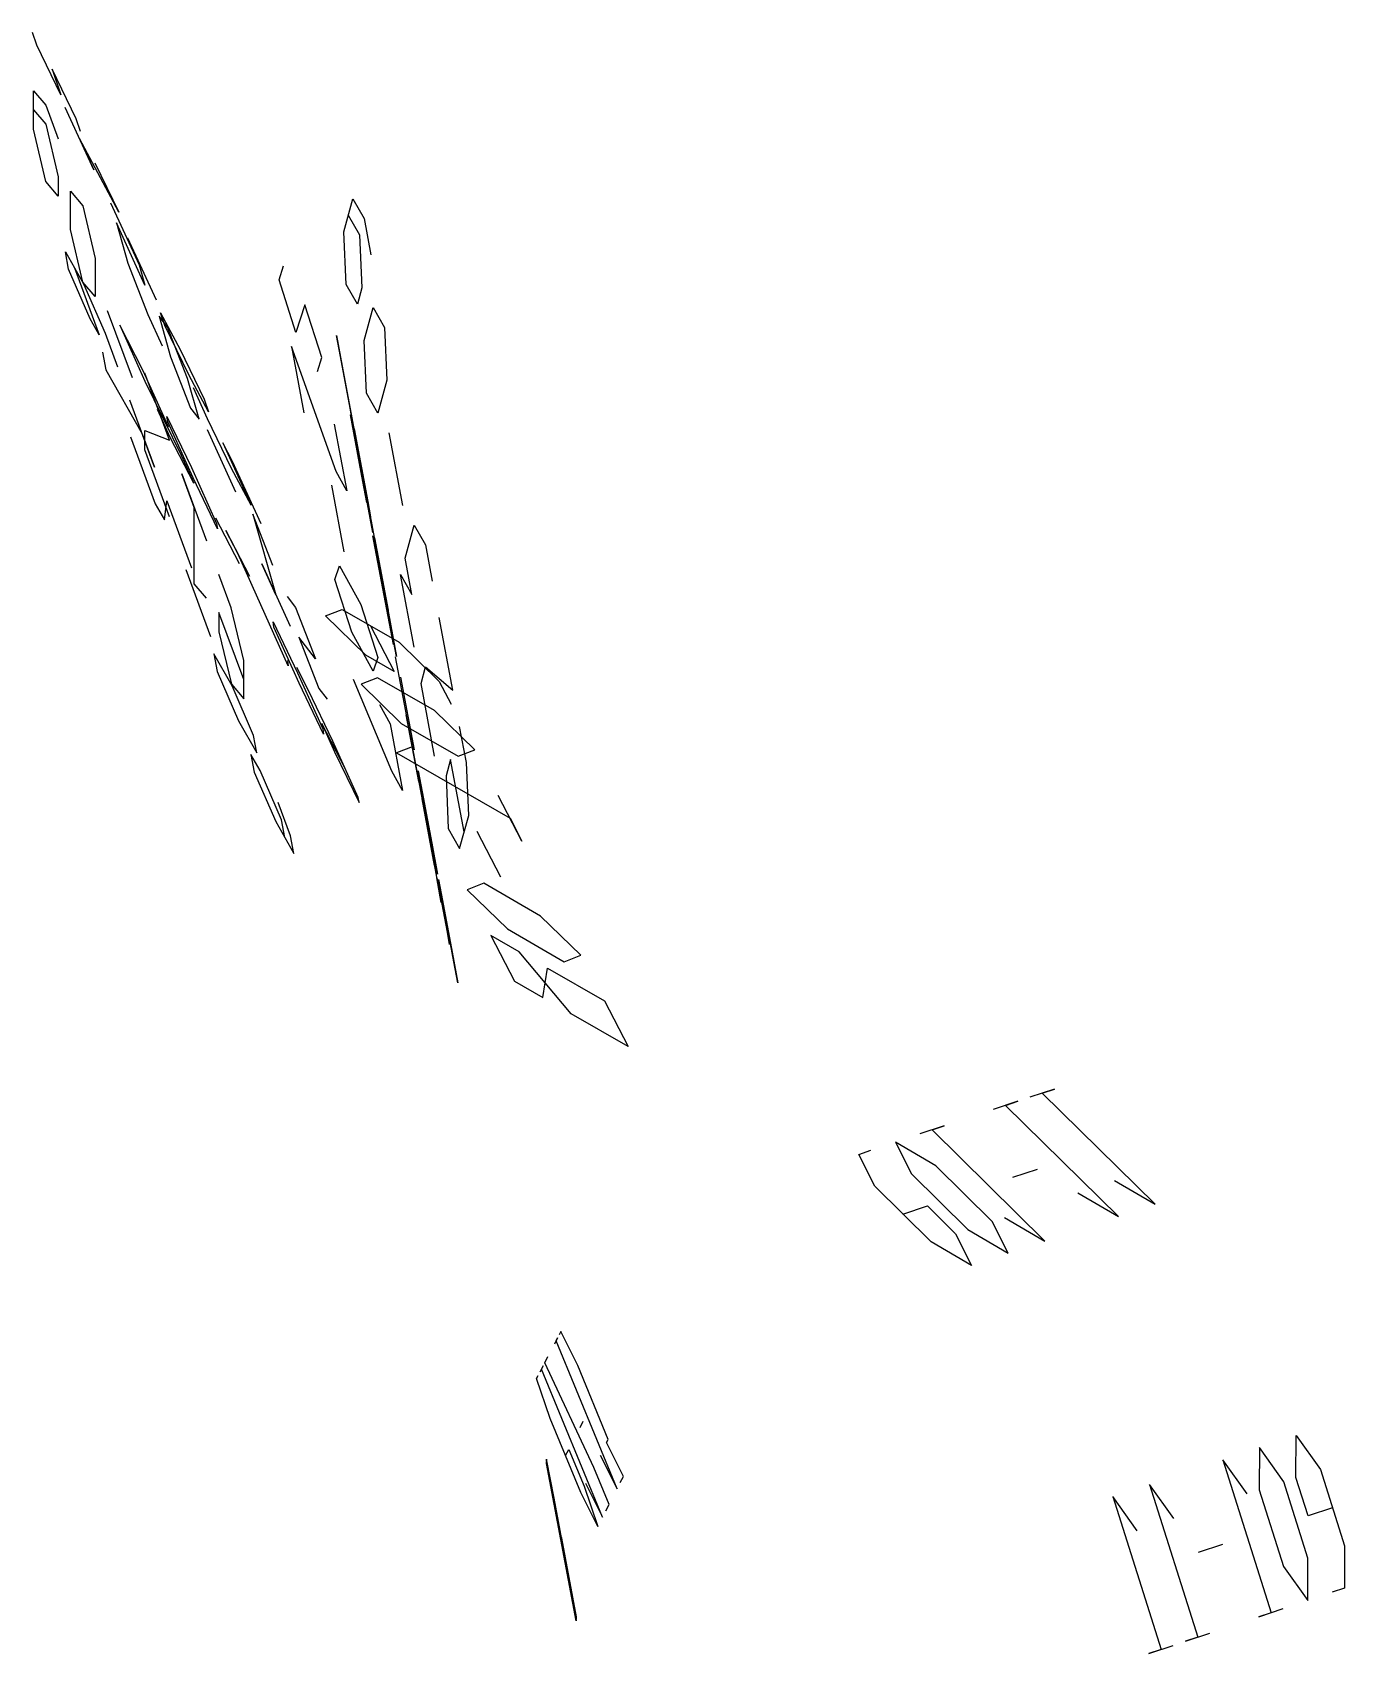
# Model space of a CAD drawing. Header units: metres. Extents: x -3.55 to 5.66, y -3.79 to 3.79.
# Drawn here: x 4.288 to 4.97, y 1.92 to 2.763 of the extents above; entities that cross this region are included whole.
import ezdxf

# ---------------------------------------------------------------- set-up
doc = ezdxf.new("R2010")
doc.units = ezdxf.units.M
doc.layers.add('PROFILES', color=30, linetype='CONTINUOUS')

msp = doc.modelspace()

# ---------------------------------------------------------------- linework, layer by layer
at = {"layer": 'PROFILES'}
for p, q in [((4.29012, 2.75624, 9.2061), (4.28782, 2.76286, 9.17748)), ((4.30261, 2.73048, 9.19915), (4.29012, 2.75624, 9.2061)), ((4.3105, 2.71795, 9.13495), (4.29801, 2.74371, 9.14191)), ((4.29801, 2.74371, 9.14191), (4.30261, 2.73048, 9.19915)), ((4.28835, 2.71266, 8.42071), (4.28832, 2.73253, 8.38408)), ((4.28832, 2.73253, 8.38408), (4.29474, 2.72504, 8.35632)), ((4.28833, 2.7226, 8.4024), (4.29475, 2.71511, 8.37463)), ((4.29474, 2.72504, 8.35632), (4.30117, 2.70763, 8.34687)), ((4.31971, 2.6915, 9.24943), (4.30491, 2.72387, 9.22777)), ((4.29475, 2.71511, 8.37463), (4.30119, 2.68776, 8.3835)), ((4.3128, 2.71134, 9.16357), (4.3105, 2.71795, 9.13495)), ((4.29479, 2.68531, 8.42957), (4.28835, 2.71266, 8.42071)), ((4.33269, 2.66939, 9.16745), (4.31231, 2.70769, 9.2386)), ((4.31231, 2.70769, 9.2386), (4.31971, 2.6915, 9.24943)), ((4.3202, 2.69515, 9.1744), (4.33269, 2.66939, 9.16745)), ((4.30121, 2.67783, 8.40181), (4.29479, 2.68531, 8.42957)), ((4.30119, 2.68776, 8.3835), (4.30121, 2.67783, 8.40181)), ((4.30764, 2.66041, 8.39236), (4.30761, 2.68028, 8.35573)), ((4.30761, 2.68028, 8.35573), (4.31403, 2.67279, 8.32797)), ((4.31403, 2.67279, 8.32797), (4.32047, 2.64544, 8.33683)), ((4.32845, 2.67437, 9.01751), (4.34324, 2.642, 9.03917)), ((4.44967, 2.6593, 7.0829), (4.45438, 2.67643, 7.04521)), ((4.45438, 2.67643, 7.04521), (4.46027, 2.66614, 7.01824)), ((4.34624, 2.6315, 9.02143), (4.33145, 2.66387, 8.99977)), ((4.33145, 2.66387, 8.99977), (4.33745, 2.64287, 8.96429)), ((4.45202, 2.66787, 7.06406), (4.45792, 2.65758, 7.03709)), ((4.46027, 2.66614, 7.01824), (4.46381, 2.64729, 7.01012)), ((4.31408, 2.63306, 8.40122), (4.30764, 2.66041, 8.39236)), ((4.33729, 2.65616, 9.22468), (4.35209, 2.62379, 9.24635)), ((4.45086, 2.63189, 7.09362), (4.44967, 2.6593, 7.0829)), ((4.45792, 2.65758, 7.03709), (4.45911, 2.63016, 7.04781)), ((4.30665, 2.63974, 8.52164), (4.30495, 2.64886, 8.54961)), ((4.30495, 2.64886, 8.54961), (4.31441, 2.63226, 8.58663)), ((4.31781, 2.61402, 8.53071), (4.30665, 2.63974, 8.52164)), ((4.30968, 2.64056, 8.56812), (4.32254, 2.60572, 8.54922)), ((4.32047, 2.64544, 8.33683), (4.32049, 2.62558, 8.37346)), ((4.33745, 2.64287, 8.96429), (4.34785, 2.61619, 8.95738)), ((4.34324, 2.642, 9.03917), (4.34624, 2.6315, 9.02143)), ((4.41603, 2.63433, 7.73763), (4.41836, 2.64154, 7.70916)), ((4.32049, 2.62558, 8.37346), (4.31408, 2.63306, 8.40122)), ((4.31441, 2.63226, 8.58663), (4.32558, 2.60654, 8.5957)), ((4.42481, 2.60691, 7.73141), (4.41603, 2.63433, 7.73763)), ((4.45675, 2.6216, 7.06665), (4.45086, 2.63189, 7.09362)), ((4.45911, 2.63016, 7.04781), (4.45675, 2.6216, 7.06665)), ((4.42948, 2.62132, 7.67446), (4.42481, 2.60691, 7.73141)), ((4.43827, 2.5939, 7.66824), (4.42948, 2.62132, 7.67446)), ((4.32254, 2.60572, 8.54922), (4.31781, 2.61402, 8.53071)), ((4.33977, 2.58326, 8.32679), (4.32691, 2.61809, 8.34569)), ((4.34785, 2.61619, 8.95738), (4.35525, 2.6, 8.96821)), ((4.35803, 2.60963, 9.06084), (4.35364, 2.61532, 9.03226)), ((4.35364, 2.61532, 9.03226), (4.35965, 2.59432, 8.99678)), ((4.35669, 2.61057, 9.30359), (4.35439, 2.61718, 9.27497)), ((4.35439, 2.61718, 9.27497), (4.36458, 2.59803, 9.23939)), ((4.4603, 2.60274, 7.05853), (4.465, 2.61987, 7.02084)), ((4.465, 2.61987, 7.02084), (4.4709, 2.60958, 6.99387)), ((4.32558, 2.60654, 8.5957), (4.33201, 2.58913, 8.58625)), ((4.34547, 2.58701, 10.05821), (4.3332, 2.61073, 10.09018)), ((4.3332, 2.61073, 10.09018), (4.34633, 2.58155, 10.11687)), ((4.36918, 2.58481, 9.29663), (4.35669, 2.61057, 9.30359)), ((4.36843, 2.58294, 9.05393), (4.35803, 2.60963, 9.06084)), ((4.44792, 2.5945, 7.1791), (4.44585, 2.60536, 7.20641)), ((4.44585, 2.60536, 7.20641), (4.44879, 2.58938, 7.24478)), ((4.4709, 2.60958, 6.99387), (4.47209, 2.58216, 7.00459)), ((4.32424, 2.5966, 8.52126), (4.32594, 2.58749, 8.49329)), ((4.36458, 2.59803, 9.23939), (4.37707, 2.57227, 9.23244)), ((4.44562, 2.53474, 7.73009), (4.42248, 2.5997, 7.75988)), ((4.42248, 2.5997, 7.75988), (4.42894, 2.56507, 7.78213)), ((4.44732, 2.59737, 7.2256), (4.4544, 2.55966, 7.20935)), ((4.46148, 2.57533, 7.06925), (4.4603, 2.60274, 7.05853)), ((4.32594, 2.58749, 8.49329), (4.34486, 2.55429, 8.56735)), ((4.35859, 2.55782, 10.08489), (4.34547, 2.58701, 10.05821)), ((4.35965, 2.59432, 8.99678), (4.37005, 2.56763, 8.98987)), ((4.43594, 2.58669, 7.69672), (4.43827, 2.5939, 7.66824)), ((4.45293, 2.56765, 7.19016), (4.44792, 2.5945, 7.1791)), ((4.44879, 2.58938, 7.24478), (4.4538, 2.56253, 7.25584)), ((4.35904, 2.55087, 8.26182), (4.34618, 2.5857, 8.28072)), ((4.34633, 2.58155, 10.11687), (4.36516, 2.54323, 10.09824)), ((4.37444, 2.56194, 9.01844), (4.36843, 2.58294, 9.05393)), ((4.37938, 2.56566, 9.26105), (4.36918, 2.58481, 9.29663)), ((4.47209, 2.58216, 7.00459), (4.46738, 2.56504, 7.04228)), ((4.35129, 2.53687, 8.5579), (4.33844, 2.57171, 8.5768)), ((4.37888, 2.56201, 9.33608), (4.37149, 2.5782, 9.32525)), ((4.37707, 2.57227, 9.23244), (4.37938, 2.56566, 9.26105)), ((4.46738, 2.56504, 7.04228), (4.46148, 2.57533, 7.06925)), ((4.35945, 2.55237, 10.14356), (4.35289, 2.56696, 10.13022)), ((4.35289, 2.56696, 10.13022), (4.35859, 2.55782, 10.08489)), ((4.35817, 2.56055, 10.05556), (4.35774, 2.56328, 10.02623)), ((4.35774, 2.56328, 10.02623), (4.37043, 2.53682, 10.02358)), ((4.37005, 2.56763, 8.98987), (4.37444, 2.56194, 9.01844)), ((4.39138, 2.53625, 9.32912), (4.37888, 2.56201, 9.33608)), ((4.4544, 2.55966, 7.20935), (4.45293, 2.56765, 7.19016)), ((4.45954, 2.52944, 7.60077), (4.45308, 2.56408, 7.57852)), ((4.45308, 2.56408, 7.57852), (4.45515, 2.55314, 7.56091)), ((4.4538, 2.56253, 7.25584), (4.45734, 2.54368, 7.24771)), ((4.34486, 2.55429, 8.56735), (4.35129, 2.53687, 8.5579)), ((4.34623, 2.54597, 8.35397), (4.34621, 2.55591, 8.33566)), ((4.34621, 2.55591, 8.33566), (4.35904, 2.55087, 8.26182)), ((4.37129, 2.53137, 10.08225), (4.35817, 2.56055, 10.05556)), ((4.39363, 2.52388, 9.06868), (4.37883, 2.55626, 9.04702)), ((4.44472, 2.55926, 7.69049), (4.45118, 2.52463, 7.71275)), ((4.455, 2.55679, 7.16285), (4.46208, 2.51908, 7.1466)), ((4.45515, 2.55314, 7.56091), (4.46459, 2.50303, 7.51919)), ((4.48036, 2.51704, 6.99906), (4.47328, 2.55475, 7.01531)), ((4.3388, 2.55265, 8.47439), (4.35166, 2.51781, 8.45549)), ((4.35909, 2.51114, 8.33507), (4.34623, 2.54597, 8.35397)), ((4.37172, 2.52864, 10.11158), (4.35945, 2.55237, 10.14356)), ((4.39187, 2.5399, 9.2541), (4.38677, 2.54947, 9.27189)), ((4.38677, 2.54947, 9.27189), (4.40157, 2.5171, 9.29355)), ((4.36516, 2.54323, 10.09824), (4.37172, 2.52864, 10.11158)), ((4.37043, 2.53682, 10.02358), (4.38356, 2.50764, 10.05027)), ((4.40157, 2.5171, 9.29355), (4.39138, 2.53625, 9.32912)), ((4.40666, 2.50753, 9.27576), (4.39187, 2.5399, 9.2541)), ((4.3719, 2.51603, 8.24291), (4.36547, 2.53345, 8.25236)), ((4.36547, 2.53345, 8.25236), (4.37833, 2.49861, 8.23346)), ((4.38398, 2.50491, 10.0796), (4.37129, 2.53137, 10.08225)), ((4.45118, 2.52463, 7.71275), (4.44562, 2.53474, 7.73009)), ((4.46161, 2.51851, 7.58316), (4.45954, 2.52944, 7.60077)), ((4.35639, 2.50952, 8.474), (4.35772, 2.51946, 8.54845)), ((4.35772, 2.51946, 8.54845), (4.37058, 2.48462, 8.52955)), ((4.44329, 2.52754, 7.75856), (4.44974, 2.49291, 7.78082)), ((4.46356, 2.51109, 7.16579), (4.46089, 2.52482, 7.23959)), ((4.46089, 2.52482, 7.23959), (4.46797, 2.48712, 7.22334)), ((4.35166, 2.51781, 8.45549), (4.35639, 2.50952, 8.474)), ((4.37195, 2.4763, 8.31617), (4.3719, 2.51603, 8.24291)), ((4.41282, 2.48583, 9.11892), (4.40242, 2.51251, 9.12583)), ((4.40242, 2.51251, 9.12583), (4.41443, 2.47051, 9.05486)), ((4.46208, 2.51908, 7.1466), (4.46356, 2.51109, 7.16579)), ((4.3954, 2.48664, 9.98896), (4.38313, 2.51037, 10.02094)), ((4.38356, 2.50764, 10.05027), (4.38398, 2.50491, 10.0796)), ((4.39454, 2.4921, 9.93029), (4.38841, 2.50396, 9.94628)), ((4.38841, 2.50396, 9.94628), (4.40067, 2.48024, 9.9143)), ((4.48155, 2.48962, 7.00978), (4.48625, 2.50675, 6.97209)), ((4.48625, 2.50675, 6.97209), (4.49215, 2.49646, 6.94512)), ((4.466, 2.49481, 7.62302), (4.46484, 2.5012, 7.59429)), ((4.46484, 2.5012, 7.59429), (4.46898, 2.47934, 7.55906)), ((4.46563, 2.50023, 7.13848), (4.47271, 2.46252, 7.12223)), ((4.4713, 2.46657, 7.61654), (4.466, 2.49481, 7.62302)), ((4.49215, 2.49646, 6.94512), (4.49569, 2.4776, 6.93699)), ((4.42079, 2.43373, 9.98366), (4.39454, 2.4921, 9.93029)), ((4.41443, 2.47051, 9.05486), (4.40703, 2.4867, 9.04403)), ((4.40703, 2.4867, 9.04403), (4.42182, 2.45433, 9.06569)), ((4.44508, 2.47849, 7.83776), (4.44741, 2.4857, 7.80929)), ((4.44741, 2.4857, 7.80929), (4.45853, 2.46548, 7.77459)), ((4.48509, 2.47077, 7.00165), (4.48155, 2.48962, 7.00978)), ((4.36755, 2.4838, 8.48307), (4.38041, 2.44896, 8.46417)), ((4.39119, 2.46378, 8.21456), (4.38476, 2.4812, 8.22401)), ((4.45387, 2.45107, 7.83154), (4.44508, 2.47849, 7.83776)), ((4.46898, 2.47934, 7.55906), (4.47428, 2.45109, 7.55257)), ((4.48628, 2.44335, 7.01237), (4.47919, 2.48106, 7.02862)), ((4.47919, 2.48106, 7.02862), (4.48509, 2.47077, 7.00165)), ((4.37836, 2.46882, 8.2884), (4.37195, 2.4763, 8.31617)), ((4.42021, 2.46964, 9.12975), (4.42461, 2.46395, 9.15832)), ((4.47271, 2.46252, 7.12223), (4.47064, 2.47338, 7.14954)), ((4.47064, 2.47338, 7.14954), (4.47418, 2.45453, 7.14141)), ((4.39764, 2.4265, 8.24174), (4.38478, 2.46133, 8.26064)), ((4.38478, 2.46133, 8.26064), (4.38479, 2.4514, 8.27895)), ((4.39763, 2.43643, 8.22343), (4.39119, 2.46378, 8.21456)), ((4.42461, 2.46395, 9.15832), (4.43501, 2.43727, 9.15141)), ((4.44023, 2.45964, 10.2162), (4.44886, 2.46299, 10.24417)), ((4.44886, 2.46299, 10.24417), (4.4784, 2.44596, 10.26813)), ((4.45853, 2.46548, 7.77459), (4.46732, 2.43806, 7.76837)), ((4.47544, 2.4447, 7.58131), (4.4713, 2.46657, 7.61654)), ((4.47505, 2.44941, 7.20709), (4.47151, 2.46826, 7.21521)), ((4.41337, 2.45378, 9.91166), (4.41294, 2.45651, 9.88232)), ((4.41294, 2.45651, 9.88232), (4.42564, 2.43005, 9.87968)), ((4.42649, 2.4246, 9.93834), (4.41337, 2.45378, 9.91166)), ((4.46113, 2.43926, 10.21219), (4.44023, 2.45964, 10.2162)), ((4.46363, 2.45448, 10.25615), (4.4759, 2.43075, 10.22418)), ((4.47418, 2.45453, 7.14141), (4.47712, 2.43855, 7.17978)), ((4.50632, 2.42104, 6.91261), (4.49923, 2.45875, 6.92887)), ((4.38479, 2.4514, 8.27895), (4.39124, 2.42405, 8.28782)), ((4.43501, 2.43727, 9.15141), (4.42622, 2.44864, 9.09426)), ((4.42622, 2.44864, 9.09426), (4.43662, 2.42195, 9.08735)), ((4.46499, 2.43085, 7.79685), (4.45387, 2.45107, 7.83154)), ((4.47428, 2.45109, 7.55257), (4.47544, 2.4447, 7.58131)), ((4.47712, 2.43855, 7.17978), (4.47505, 2.44941, 7.20709)), ((4.4784, 2.44596, 10.26813), (4.49929, 2.42559, 10.26413)), ((4.39157, 2.42325, 8.47323), (4.38211, 2.43985, 8.4362)), ((4.38211, 2.43985, 8.4362), (4.38381, 2.43073, 8.40824)), ((4.39765, 2.41656, 8.26005), (4.39763, 2.43643, 8.22343)), ((4.42036, 2.43646, 9.95433), (4.42079, 2.43373, 9.98366)), ((4.4759, 2.43075, 10.22418), (4.46113, 2.43926, 10.21219)), ((4.46732, 2.43806, 7.76837), (4.46499, 2.43085, 7.79685)), ((4.48305, 2.40369, 7.6323), (4.47659, 2.43832, 7.61005)), ((4.38381, 2.43073, 8.40824), (4.39497, 2.40501, 8.4173)), ((4.43134, 2.42092, 9.83435), (4.42521, 2.43278, 9.85034)), ((4.42564, 2.43005, 9.87968), (4.43876, 2.40087, 9.90636)), ((4.46726, 2.4274, 10.19621), (4.45863, 2.42405, 10.16824)), ((4.4968, 2.41037, 10.22017), (4.46726, 2.4274, 10.19621)), ((4.47919, 2.42768, 7.15247), (4.48628, 2.38998, 7.13622)), ((4.48982, 2.4245, 7.00425), (4.49217, 2.43306, 6.9854)), ((4.49217, 2.43306, 6.9854), (4.50632, 2.42104, 6.91261)), ((4.39124, 2.42405, 8.28782), (4.39765, 2.41656, 8.26005)), ((4.40273, 2.39753, 8.48229), (4.39157, 2.42325, 8.47323)), ((4.43919, 2.39814, 9.9357), (4.42649, 2.4246, 9.93834)), ((4.44404, 2.39446, 9.83171), (4.43134, 2.42092, 9.83435)), ((4.43662, 2.42195, 9.08735), (4.44101, 2.41627, 9.11593)), ((4.47468, 2.3789, 7.83022), (4.45476, 2.42655, 7.87114)), ((4.45863, 2.42405, 10.16824), (4.47953, 2.40367, 10.16423)), ((4.4969, 2.38679, 6.988), (4.48982, 2.4245, 7.00425)), ((4.49929, 2.42559, 10.26413), (4.50543, 2.41373, 10.24814)), ((4.46822, 2.41353, 7.80797), (4.47378, 2.40343, 7.79062)), ((4.5177, 2.39, 10.21616), (4.4968, 2.41037, 10.22017)), ((4.39497, 2.40501, 8.4173), (4.40443, 2.38841, 8.45433)), ((4.4506, 2.37987, 9.84505), (4.43833, 2.4036, 9.87703)), ((4.43833, 2.4036, 9.87703), (4.44489, 2.38901, 9.89037)), ((4.47378, 2.40343, 7.79062), (4.48024, 2.36879, 7.81288)), ((4.47953, 2.40367, 10.16423), (4.50906, 2.38665, 10.18819)), ((4.48859, 2.37361, 7.7009), (4.48214, 2.40824, 7.67865)), ((4.48214, 2.40824, 7.67865), (4.48421, 2.3973, 7.66104)), ((4.5134, 2.38334, 6.89636), (4.50986, 2.40219, 6.90449)), ((4.40443, 2.38841, 8.45433), (4.40273, 2.39753, 8.48229)), ((4.43876, 2.40087, 9.90636), (4.43919, 2.39814, 9.9357)), ((4.45716, 2.36528, 9.8584), (4.44404, 2.39446, 9.83171)), ((4.48421, 2.3973, 7.66104), (4.49688, 2.32988, 7.63045)), ((4.40613, 2.37929, 8.42636), (4.4014, 2.38759, 8.40785)), ((4.4014, 2.38759, 8.40785), (4.4031, 2.37847, 8.37989)), ((4.44489, 2.38901, 9.89037), (4.45759, 2.36255, 9.88773)), ((4.48567, 2.39181, 10.14824), (4.47703, 2.38846, 10.12027)), ((4.47703, 2.38846, 10.12027), (4.5361, 2.35441, 10.16819)), ((4.50515, 2.38506, 6.94218), (4.5028, 2.3765, 6.96103)), ((4.51224, 2.34735, 6.92593), (4.50515, 2.38506, 6.94218)), ((4.50906, 2.38665, 10.18819), (4.5177, 2.39, 10.21616)), ((4.4031, 2.37847, 8.37989), (4.41426, 2.35276, 8.38895)), ((4.41729, 2.35358, 8.43543), (4.40613, 2.37929, 8.42636)), ((4.48024, 2.36879, 7.81288), (4.47468, 2.3789, 7.83022)), ((4.49129, 2.36313, 7.14728), (4.48835, 2.37911, 7.10891)), ((4.48835, 2.37911, 7.10891), (4.49042, 2.36825, 7.0816)), ((4.5028, 2.3765, 6.96103), (4.50399, 2.34908, 6.97175)), ((4.51459, 2.35592, 6.90708), (4.5134, 2.38334, 6.89636)), ((4.49042, 2.36825, 7.0816), (4.49543, 2.34141, 7.09266)), ((4.42202, 2.34528, 8.45394), (4.41559, 2.3627, 8.46339)), ((4.45759, 2.36255, 9.88773), (4.45716, 2.36528, 9.8584)), ((4.49688, 2.32988, 7.63045), (4.49042, 2.36451, 7.6082)), ((4.49631, 2.33629, 7.15834), (4.49129, 2.36313, 7.14728)), ((4.54223, 2.34254, 10.1522), (4.52996, 2.36627, 10.18418)), ((4.41426, 2.35276, 8.38895), (4.42372, 2.33616, 8.42598)), ((4.41899, 2.34446, 8.40746), (4.41729, 2.35358, 8.43543)), ((4.50988, 2.33879, 6.94478), (4.51459, 2.35592, 6.90708)), ((4.5361, 2.35441, 10.16819), (4.54223, 2.34254, 10.1522)), ((4.42372, 2.33616, 8.42598), (4.42202, 2.34528, 8.45394)), ((4.49389, 2.34536, 7.69442), (4.49505, 2.33897, 7.72316)), ((4.50399, 2.34908, 6.97175), (4.50988, 2.33879, 6.94478)), ((4.51883, 2.34771, 10.11225), (4.5311, 2.32398, 10.08027)), ((4.49505, 2.33897, 7.72316), (4.50035, 2.31073, 7.71667)), ((4.49543, 2.34141, 7.09266), (4.49838, 2.32542, 7.13103)), ((4.49838, 2.32542, 7.13103), (4.49631, 2.33629, 7.15834)), ((4.50035, 2.31073, 7.71667), (4.49803, 2.3235, 7.65919)), ((4.49803, 2.3235, 7.65919), (4.50333, 2.29525, 7.6527)), ((4.50045, 2.31456, 7.10372), (4.49898, 2.32255, 7.08454)), ((4.49898, 2.32255, 7.08454), (4.50105, 2.31169, 7.05723)), ((4.52247, 2.32063, 10.0523), (4.51384, 2.31728, 10.02433)), ((4.51384, 2.31728, 10.02433), (4.53473, 2.2969, 10.02032)), ((4.552, 2.3036, 10.07626), (4.52247, 2.32063, 10.0523)), ((4.50546, 2.28772, 7.11478), (4.50045, 2.31456, 7.10372)), ((4.50105, 2.31169, 7.05723), (4.50606, 2.28485, 7.06829)), ((4.5729, 2.28323, 10.07225), (4.552, 2.3036, 10.07626)), ((4.50333, 2.29525, 7.6527), (4.50449, 2.28886, 7.68144)), ((4.50693, 2.27973, 7.13396), (4.50339, 2.29858, 7.14209)), ((4.5261, 2.29355, 9.99235), (4.53837, 2.26982, 9.96037)), ((4.54087, 2.28504, 10.00433), (4.5261, 2.29355, 9.99235)), ((4.53473, 2.2969, 10.02032), (4.56427, 2.27988, 10.04428)), ((4.50753, 2.27685, 7.08747), (4.50546, 2.28772, 7.11478)), ((4.50606, 2.28485, 7.06829), (4.509, 2.26886, 7.10665)), ((4.5679, 2.2528, 9.98433), (4.54087, 2.28504, 10.00433)), ((4.509, 2.26886, 7.10665), (4.50693, 2.27973, 7.13396)), ((4.55314, 2.26131, 9.97235), (4.55563, 2.27652, 10.01631)), ((4.55563, 2.27652, 10.01631), (4.58517, 2.2595, 10.04027)), ((4.56427, 2.27988, 10.04428), (4.5729, 2.28323, 10.07225)), ((4.53837, 2.26982, 9.96037), (4.55314, 2.26131, 9.97235)), ((4.58517, 2.2595, 10.04027), (4.59743, 2.23577, 10.00829)), ((4.59743, 2.23577, 10.00829), (4.5679, 2.2528, 9.98433)), ((4.81902, 2.21371, 10.45415), (4.80631, 2.20947, 10.4147)), ((4.81266, 2.21159, 10.43443), (4.81902, 2.21371, 10.45415)), ((4.87135, 2.1538, 10.42174), (4.81266, 2.21159, 10.43443)), ((4.79995, 2.20734, 10.39497), (4.78724, 2.2031, 10.35552)), ((4.7936, 2.20522, 10.37525), (4.79995, 2.20734, 10.39497)), ((4.85228, 2.14744, 10.36256), (4.7936, 2.20522, 10.37525)), ((4.76182, 2.19461, 10.27662), (4.74911, 2.19036, 10.23716)), ((4.75546, 2.19248, 10.25689), (4.76182, 2.19461, 10.27662)), ((4.81415, 2.1347, 10.2442), (4.75546, 2.19248, 10.25689)), ((4.75742, 2.17379, 10.21426), (4.7364, 2.18612, 10.19771)), ((4.7364, 2.18612, 10.19771), (4.74471, 2.16955, 10.17481)), ((4.71733, 2.17975, 10.13853), (4.72368, 2.18187, 10.15826)), ((4.72564, 2.16318, 10.11563), (4.71733, 2.17975, 10.13853)), ((4.74471, 2.16955, 10.17481), (4.77406, 2.14065, 10.16847)), ((4.78677, 2.1449, 10.20792), (4.75742, 2.17379, 10.21426)), ((4.79752, 2.16784, 10.29), (4.81023, 2.17208, 10.32945)), ((4.85032, 2.16613, 10.40518), (4.87135, 2.1538, 10.42174)), ((4.75499, 2.13428, 10.10929), (4.72564, 2.16318, 10.11563)), ((4.83126, 2.15976, 10.346), (4.85228, 2.14744, 10.36256)), ((4.74032, 2.14873, 10.11246), (4.75303, 2.15298, 10.15191)), ((4.75303, 2.15298, 10.15191), (4.7677, 2.13853, 10.14874)), ((4.77406, 2.14065, 10.16847), (4.79508, 2.12833, 10.18502)), ((4.79508, 2.12833, 10.18502), (4.78677, 2.1449, 10.20792)), ((4.79312, 2.14702, 10.22765), (4.81415, 2.1347, 10.2442)), ((4.77602, 2.12196, 10.12584), (4.75499, 2.13428, 10.10929)), ((4.7677, 2.13853, 10.14874), (4.77602, 2.12196, 10.12584)), ((4.56082, 2.08441, 8.8986), (4.55914, 2.08116, 8.85709)), ((4.55998, 2.08279, 8.87785), (4.56082, 2.08441, 8.8986)), ((4.59173, 2.00589, 8.88259), (4.55998, 2.08279, 8.87785)), ((4.5625, 2.08767, 8.9401), (4.56166, 2.08604, 8.91935)), ((4.57127, 2.07007, 8.96204), (4.5625, 2.08767, 8.9401)), ((4.5541, 2.0714, 8.73258), (4.55578, 2.07465, 8.77408)), ((4.5499, 2.06327, 8.62881), (4.55074, 2.06489, 8.64957)), ((4.55326, 2.06977, 8.71182), (4.55158, 2.06652, 8.67032)), ((4.55242, 2.06815, 8.69107), (4.55326, 2.06977, 8.71182)), ((4.58417, 1.99125, 8.69581), (4.55242, 2.06815, 8.69107)), ((4.57959, 2.01698, 8.77764), (4.5541, 2.0714, 8.73258)), ((4.58715, 2.03162, 8.96441), (4.57127, 2.07007, 8.96204)), ((4.557, 2.04242, 8.60925), (4.5499, 2.06327, 8.62881)), ((4.57287, 2.00397, 8.61162), (4.557, 2.04242, 8.60925)), ((4.57249, 2.03783, 8.79721), (4.57417, 2.04108, 8.83871)), ((4.58631, 2.02999, 8.94366), (4.58715, 2.03162, 8.96441)), ((4.94461, 2.01173, 10.39142), (4.94468, 2.03372, 10.41103)), ((4.94468, 2.03372, 10.41103), (4.95732, 2.01598, 10.43087)), ((4.56494, 2.02319, 8.61043), (4.56662, 2.02644, 8.65194)), ((4.56662, 2.02644, 8.65194), (4.57455, 2.00722, 8.65312)), ((4.58295, 2.02349, 8.86065), (4.59173, 2.00589, 8.88259)), ((4.59509, 2.01239, 8.9656), (4.58631, 2.02999, 8.94366)), ((4.92562, 2.02735, 10.35185), (4.92554, 2.00536, 10.33224)), ((4.93825, 2.00961, 10.37169), (4.92562, 2.02735, 10.35185)), ((4.55895, 2.00102, 7.27077), (4.55511, 2.02135, 7.29175)), ((4.55511, 2.02135, 7.29175), (4.55511, 2.0212, 7.31259)), ((4.56662, 1.95933, 7.37465), (4.55511, 2.02106, 7.33342)), ((4.55511, 2.02106, 7.33342), (4.55511, 2.02076, 7.37508)), ((4.55511, 2.02047, 7.41675), (4.55511, 2.02061, 7.39592)), ((4.55895, 1.99984, 7.43744), (4.55511, 2.02047, 7.41675)), ((4.55511, 2.01943, 7.56258), (4.55511, 2.01973, 7.52091)), ((4.57045, 1.93767, 7.54116), (4.55511, 2.01958, 7.54175)), ((4.55511, 2.01958, 7.54175), (4.55511, 2.01943, 7.56258)), ((4.55511, 2.01899, 7.62508), (4.55511, 2.01928, 7.58341)), ((4.57045, 1.93723, 7.60366), (4.55511, 2.01913, 7.60425)), ((4.55511, 2.01913, 7.60425), (4.55511, 2.01899, 7.62508)), ((4.58753, 1.99775, 8.77882), (4.57959, 2.01698, 8.77764)), ((4.91918, 2.00324, 10.31251), (4.90655, 2.02098, 10.29267)), ((4.90655, 2.02098, 10.29267), (4.93167, 1.94152, 10.29313)), ((4.95732, 2.01598, 10.43087), (4.96988, 1.97625, 10.4311)), ((4.57455, 2.00722, 8.65312), (4.58165, 1.98637, 8.63355)), ((4.57539, 2.00885, 8.67387), (4.58417, 1.99125, 8.69581)), ((4.59341, 2.00914, 8.92409), (4.59509, 2.01239, 8.9656)), ((4.88105, 1.9905, 10.19416), (4.86841, 2.00824, 10.17432)), ((4.86841, 2.00824, 10.17432), (4.89354, 1.92879, 10.17477)), ((4.92554, 2.00536, 10.33224), (4.9381, 1.96563, 10.33247)), ((4.95081, 1.96988, 10.37192), (4.93825, 2.00961, 10.37169)), ((4.95089, 1.99187, 10.39153), (4.94461, 2.01173, 10.39142)), ((4.56662, 1.96007, 7.27048), (4.55895, 2.00102, 7.27077)), ((4.56662, 1.95889, 7.43715), (4.55895, 1.99984, 7.43744)), ((4.58165, 1.98637, 8.63355), (4.57287, 2.00397, 8.61162)), ((4.58585, 1.9945, 8.73732), (4.58753, 1.99775, 8.77882)), ((4.86198, 1.98413, 10.13498), (4.84935, 2.00187, 10.11514)), ((4.84935, 2.00187, 10.11514), (4.87447, 1.92242, 10.11559)), ((4.9636, 1.99611, 10.43099), (4.95089, 1.99187, 10.39153)), ((4.56278, 1.98055, 7.27063), (4.56278, 1.98025, 7.31229)), ((4.56278, 1.98025, 7.31229), (4.56662, 1.95977, 7.31215)), ((4.56278, 1.97922, 7.45812), (4.56278, 1.97892, 7.49979)), ((4.9064, 1.97701, 10.25345), (4.89369, 1.97276, 10.214)), ((4.96988, 1.97625, 10.4311), (4.9698, 1.95426, 10.41149)), ((4.9381, 1.96563, 10.33247), (4.95074, 1.94789, 10.35231)), ((4.95074, 1.94789, 10.35231), (4.95081, 1.96988, 10.37192)), ((4.57045, 1.93945, 7.29117), (4.56662, 1.96007, 7.27048)), ((4.56662, 1.95977, 7.31215), (4.57045, 1.93945, 7.29117)), ((4.57045, 1.93885, 7.3745), (4.56662, 1.95933, 7.37465)), ((4.57045, 1.93841, 7.437), (4.56662, 1.95904, 7.41631)), ((4.56662, 1.95904, 7.41631), (4.56662, 1.95889, 7.43715)), ((4.56662, 1.9583, 7.52048), (4.57045, 1.93767, 7.54116)), ((4.56662, 1.95785, 7.58298), (4.57045, 1.93723, 7.60366)), ((4.9698, 1.95426, 10.41149), (4.96345, 1.95214, 10.39176)), ((4.57045, 1.93915, 7.33284), (4.57045, 1.93885, 7.3745)), ((4.57045, 1.93871, 7.39534), (4.57045, 1.93841, 7.437)), ((4.92531, 1.9394, 10.27341), (4.93803, 1.94365, 10.31286)), ((4.93167, 1.94152, 10.29313), (4.92531, 1.9394, 10.27341)), ((4.88718, 1.92666, 10.15505), (4.89989, 1.93091, 10.1945)), ((4.86811, 1.9203, 10.09587), (4.88082, 1.92454, 10.13532)), ((4.87447, 1.92242, 10.11559), (4.86811, 1.9203, 10.09587)), ((4.89354, 1.92879, 10.17477), (4.88718, 1.92666, 10.15505))]:
    msp.add_line(p, q, dxfattribs=at)

doc.saveas('drawing.dxf')
